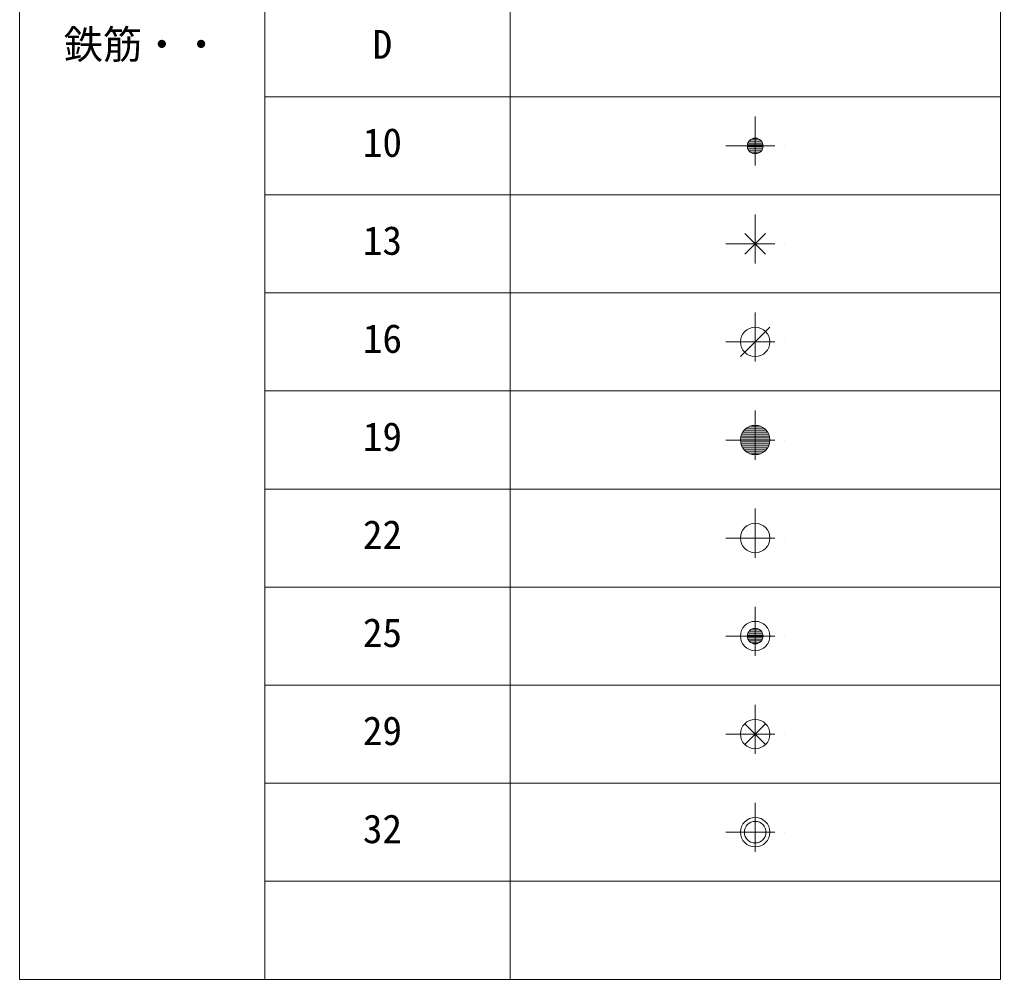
# Model space of a CAD drawing. Units: millimetres on the paper. Extents: x -203 to 203, y -134 to 134.
# Drawn here: x -203.3 to -103.3, y -134.3 to -36.4 of the extents above; entities that cross this region are included whole.
import ezdxf
from ezdxf.enums import TextEntityAlignment as Align

# ---------------------------------------------------------------- set-up
doc = ezdxf.new("R2010")
doc.units = ezdxf.units.MM
doc.linetypes.add('CHAIN1', pattern=[8, 5, -1, 1, -1])
for name, color, linetype, lineweight in [('E-0_通芯・壁芯', 1, 'CHAIN1', 9), ('E-2_下地全般', 4, 'Continuous', 5), ('E-7_ハッチ', 4, 'Continuous', 5), ('F-D_枠・罫線', 3, 'Continuous', 9)]:
    doc.layers.add(name, color=color, linetype=linetype, lineweight=lineweight)
doc.layers.add('E-9_文字・引出線', color=3, linetype='Continuous')
doc.styles.add('ＭＳ ゴシック', font='')
doc.styles.get('ＭＳ ゴシック').set_extended_font_data('MS Gothic')

msp = doc.modelspace()

# ---------------------------------------------------------------- linework, layer by layer
at = {"layer": 'E-0_通芯・壁芯'}
for p, q in [((-128.323, -49.276), (-128.323, -46.276)), ((-128.323, -46.28), (-128.323, -52.276)), ((-131.323, -49.276), (-125.323, -49.276)), ((-128.323, -59.272), (-128.323, -56.272)), ((-128.323, -56.276), (-128.323, -62.272)), ((-131.323, -59.272), (-125.323, -59.272)), ((-128.323, -69.272), (-128.323, -66.272)), ((-128.323, -66.276), (-128.323, -72.272)), ((-131.323, -69.272), (-125.323, -69.272)), ((-128.323, -79.272), (-128.323, -76.272)), ((-128.323, -76.276), (-128.323, -82.272)), ((-131.323, -79.272), (-125.323, -79.272)), ((-128.323, -89.272), (-128.323, -86.272)), ((-128.323, -86.276), (-128.323, -92.272)), ((-131.323, -89.272), (-125.323, -89.272)), ((-128.323, -99.272), (-128.323, -96.272)), ((-128.323, -96.276), (-128.323, -102.272)), ((-131.323, -99.272), (-125.323, -99.272)), ((-128.323, -109.272), (-128.323, -106.272)), ((-128.323, -106.276), (-128.323, -112.272)), ((-131.323, -109.272), (-125.323, -109.272)), ((-128.323, -119.272), (-128.323, -116.272)), ((-128.323, -116.276), (-128.323, -122.272)), ((-131.323, -119.272), (-125.323, -119.272))]:
    msp.add_line(p, q, dxfattribs=at)
at = {"layer": 'E-2_下地全般'}
for p, q in [((-127.262, -60.326), (-129.383, -58.204)), ((-129.383, -60.326), (-127.262, -58.204)), ((-127.262, -110.326), (-129.383, -108.204)), ((-129.383, -110.326), (-127.262, -108.204))]:
    msp.add_line(p, q, dxfattribs=at)
for centre, radius in [((-128.323, -69.265), 1.5), ((-128.323, -79.265), 1.5), ((-128.323, -89.265), 1.5), ((-128.323, -99.265), 1.5), ((-128.323, -109.265), 1.5), ((-128.323, -119.269), 1.5), ((-128.323, -119.269), 1.1)]:
    msp.add_circle(centre, radius, dxfattribs=at)
at = {"layer": 'E-7_ハッチ'}
for p, q in [((-129.064, -48.981), (-127.581, -48.981)), ((-128.947, -48.781), (-127.698, -48.781)), ((-128.71, -48.581), (-127.935, -48.581)), ((-129.116, -49.181), (-127.529, -49.181)), ((-129.116, -49.381), (-127.529, -49.381)), ((-129.064, -49.581), (-127.581, -49.581)), ((-128.947, -49.781), (-127.698, -49.781)), ((-128.71, -49.981), (-127.935, -49.981)), ((-129.823, -70.765), (-126.823, -67.765)), ((-128.861, -77.865), (-127.784, -77.865)), ((-129.768, -78.865), (-126.877, -78.865)), ((-129.697, -78.665), (-126.948, -78.665)), ((-129.591, -78.465), (-127.054, -78.465)), ((-129.441, -78.265), (-127.204, -78.265)), ((-129.223, -78.065), (-127.423, -78.065)), ((-129.823, -79.265), (-126.823, -79.265)), ((-129.809, -79.065), (-126.836, -79.065)), ((-129.809, -79.465), (-126.836, -79.465)), ((-129.768, -79.665), (-126.877, -79.665)), ((-129.697, -79.865), (-126.948, -79.865)), ((-129.591, -80.065), (-127.054, -80.065)), ((-129.441, -80.265), (-127.204, -80.265)), ((-129.223, -80.465), (-127.423, -80.465)), ((-128.861, -80.665), (-127.784, -80.665)), ((-129.064, -98.965), (-127.581, -98.965)), ((-128.947, -98.765), (-127.698, -98.765)), ((-128.71, -98.565), (-127.935, -98.565)), ((-129.116, -99.165), (-127.529, -99.165)), ((-129.116, -99.365), (-127.529, -99.365)), ((-129.064, -99.565), (-127.581, -99.565)), ((-128.947, -99.765), (-127.698, -99.765)), ((-128.71, -99.965), (-127.935, -99.965))]:
    msp.add_line(p, q, dxfattribs=at)
for centre in [(-128.323, -49.281), (-128.323, -99.265)]:
    msp.add_circle(centre, 0.8, dxfattribs=at)
at = {"layer": 'F-D_枠・罫線'}
for p, q in [((-203.324, -134.28), (-203.324, 105.728)), ((-178.324, 105.728), (-178.324, -134.272)), ((-103.322, 105.728), (-103.322, -134.272)), ((-153.323, 35.728), (-153.323, -134.272)), ((-178.324, -44.272), (-103.322, -44.272)), ((-178.324, -54.272), (-103.322, -54.272)), ((-178.324, -64.272), (-103.322, -64.272)), ((-178.324, -74.272), (-103.322, -74.272)), ((-178.324, -84.272), (-103.322, -84.272)), ((-178.324, -94.272), (-103.322, -94.272)), ((-178.324, -104.272), (-103.322, -104.272)), ((-178.324, -114.272), (-103.322, -114.272)), ((-178.324, -124.272), (-103.322, -124.272)), ((-203.324, -134.28), (-103.322, -134.28))]:
    msp.add_line(p, q, dxfattribs=at)

# ---------------------------------------------------------------- texts
at = {"layer": 'E-9_文字・引出線', "style": 'ＭＳ ゴシック'}
for s, p in [('鉄筋・・', (-198.824, -41.272)), ('D', (-167.324, -41.272)), ('10', (-168.324, -51.272)), ('13', (-168.324, -61.265)), ('16', (-168.324, -71.265)), ('19', (-168.324, -81.265)), ('22', (-168.324, -91.265)), ('25', (-168.324, -101.265)), ('29', (-168.324, -111.265)), ('32', (-168.324, -121.269))]:
    msp.add_text(s, height=2.933, dxfattribs=at).set_placement(p, align=Align.BOTTOM_LEFT)

doc.saveas('drawing.dxf')
